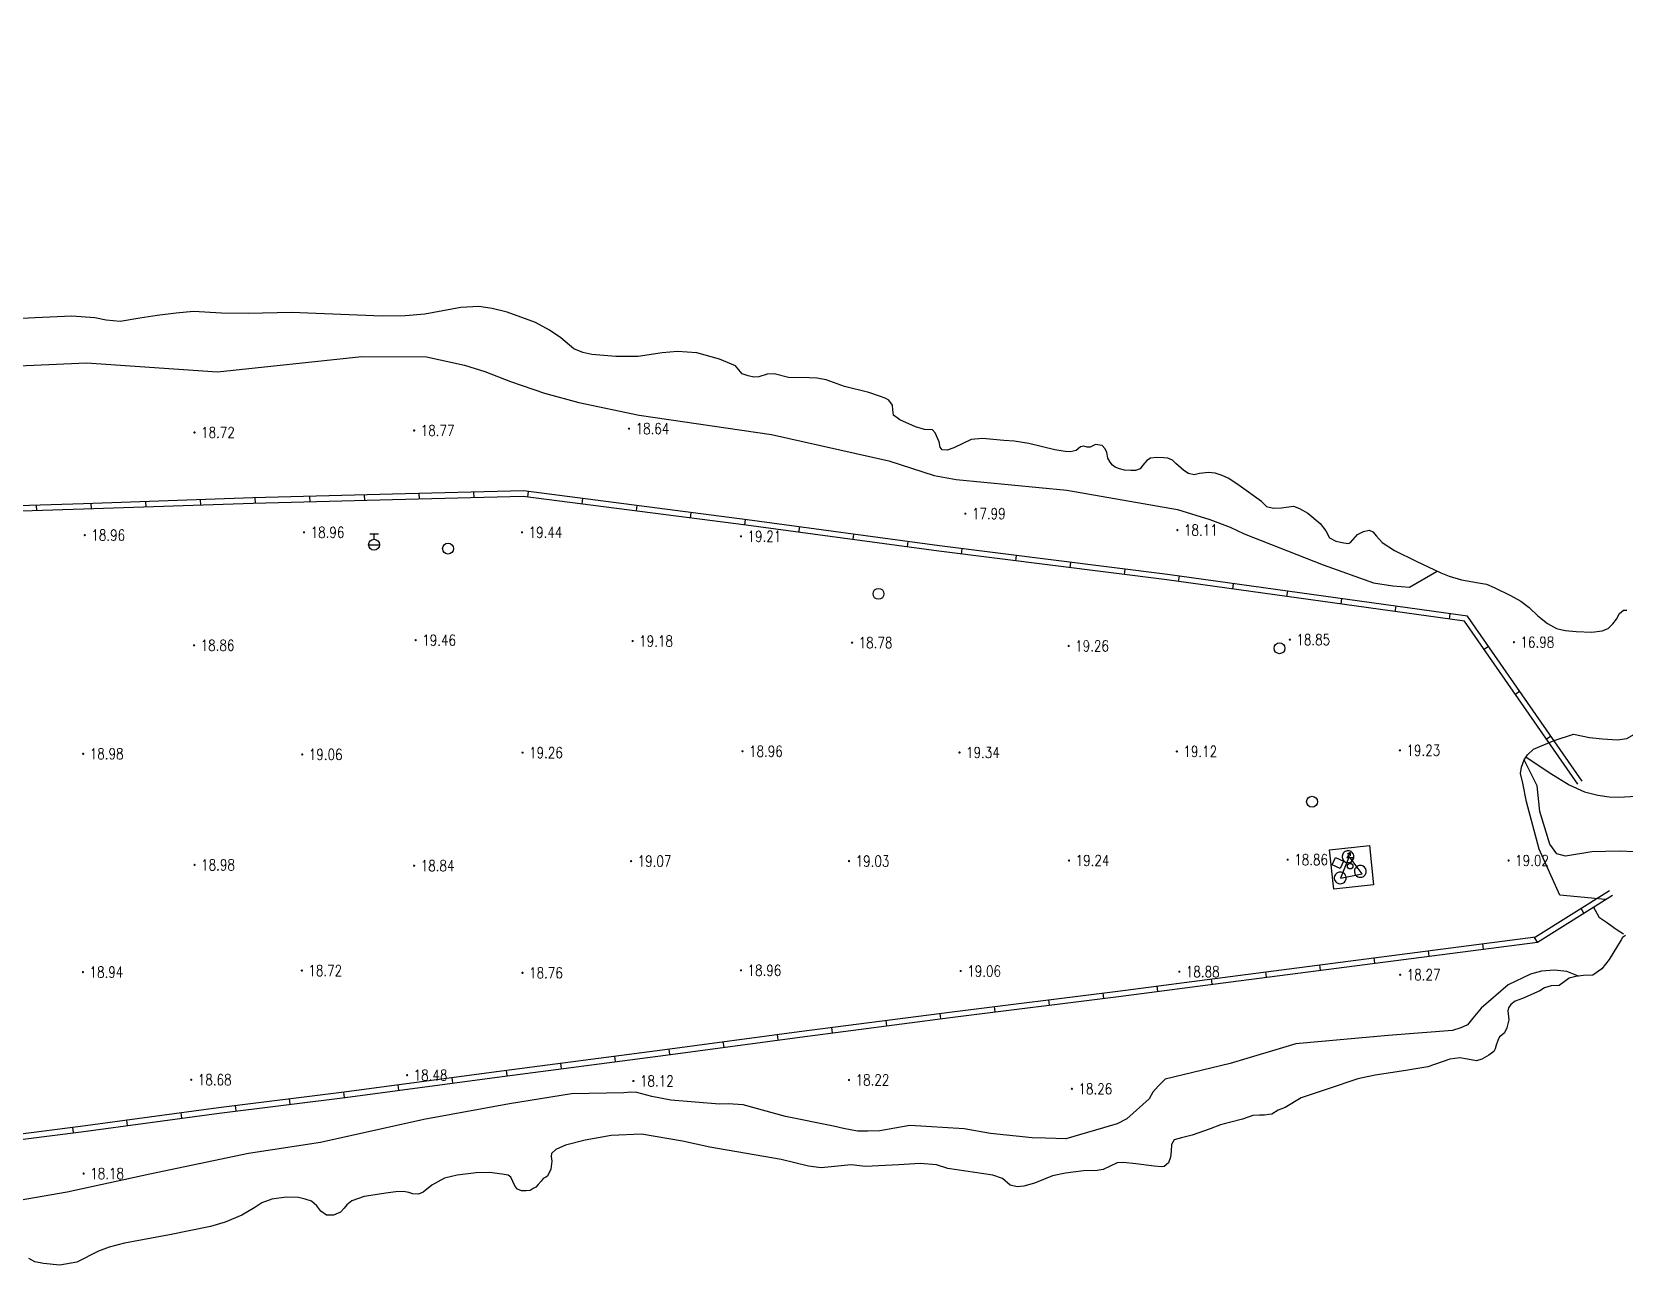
# Model space of a CAD drawing. Extents: x 404846 to 408477, y 3390929 to 3392894.
# Drawn here: x 408026.5 to 408172.1, y 3391666.2 to 3391780.3 of the extents above; entities that cross this region are included whole.
import ezdxf
from ezdxf.enums import TextEntityAlignment as Align

# ---------------------------------------------------------------- set-up
doc = ezdxf.new("R2010")
doc.units = 0
doc.header["$LTSCALE"] = 0.5
doc.layers.get('0').update_dxf_attribs({"linetype": 'CONTINUOUS'})
for name, color, linetype in [('DLDW', 11, 'CONTINUOUS'), ('DMTZ', 3, 'CONTINUOUS'), ('FZTZ', 7, 'CONTINUOUS'), ('GCD', 1, 'CONTINUOUS'), ('GXYZ', 2, 'CONTINUOUS'), ('SXSS', 5, 'CONTINUOUS'), ('ZBTZ', 3, 'CONTINUOUS')]:
    doc.layers.add(name, color=color, linetype=linetype)
doc.styles.add('HZ', font='rs.shx', dxfattribs={"width": 0.8, "bigfont": 'hztxt.shx'})
doc.linetypes.add('1033B', pattern='A,1,[186,AAA.SHX,S=1,R=0,X=0,Y=0],1', length=2)
doc.linetypes.add('10411', pattern='A,2,[150,AAA.SHX,S=1,R=0,X=0,Y=1],2,[151,AAA.SHX,S=1,R=0,X=0,Y=3],1e-11', length=4)
doc.linetypes.add('10422', pattern='A,0.75,[150,AAA.SHX,S=0.5,R=0,X=0,Y=0.5],1.5,[177,AAA.SHX,S=1,R=0,X=0,Y=0.4],0.75', length=3)
doc.linetypes.add('1161', pattern='A,0,[149,AAA.SHX,S=0.15,R=0,X=0,Y=0],-1.6', length=1.6)

# ---------------------------------------------------------------- blocks, each defined once
blk = doc.blocks.new('GC200')
at = {"linetype": 'Continuous', "const_width": 0.2, "flags": 128}
blk.add_lwpolyline([(-0.1, 0, 1), (0.1, 0, 1)], format="xyb", close=True, dxfattribs=at)
blk = doc.blocks.new('gc188')
blk.add_circle((0, 0), 1)
blk = doc.blocks.new('gc133')
for p, q in [((-1, 0), (1, 0)), ((-0.8, 2), (0.8, 2)), ((0, 1), (0, 2))]:
    blk.add_line(p, q)
blk.add_circle((0, 0), 1)
blk = doc.blocks.new('gc132')
at = {"linetype": 'Continuous'}
for points in [[(0, 2.5), (-0.58, 1.5)], [(0.58, 1.5), (-0.58, 1.5)], [(0, 2.5), (-0.52, 2.2)], [(0, 2.5), (0, 1.9)], [(0.58, 1.5), (0, 0.5)]]:
    blk.add_lwpolyline(points, dxfattribs=at)
blk.add_circle((0, 0), 0.5, dxfattribs=at)

msp = doc.modelspace()

# ---------------------------------------------------------------- linework, layer by layer
at = {"layer": 'DLDW', "linetype": 'Continuous', "elevation": 19.5, "flags": 128}
msp.add_lwpolyline([(408146.929, 3391704.888), (408146.15, 3391702.892), (408148.12, 3391703.29), (408146.929, 3391704.888)], close=True, dxfattribs=at)
at = {"layer": 'DMTZ', "linetype": '10411', "flags": 128}
for points, elevation in [([(408031.505, 3391750.014), (408043.464, 3391749.172), (408056.66, 3391750.597), (408062.594, 3391750.57), (408066.06, 3391749.785), (408067.927, 3391749.209), (408070.264, 3391748.297), (408073.385, 3391747.224)], 18.823), ([(407981.017, 3391744.287), (407982.222, 3391745.251), (407982.987, 3391746.161), (407983.69, 3391746.95), (407984.429, 3391747.561), (407985.106, 3391747.907), (407985.687, 3391747.882), (407993.881, 3391745.611), (407995.908, 3391745.11), (407998.165, 3391744.959), (408002.095, 3391745.772), (408003.365, 3391745.922), (408004.136, 3391745.692), (408004.748, 3391745.183), (408005.333, 3391744.304), (408006.735, 3391742.612), (408007.436, 3391742.168), (408008.333, 3391741.968), (408009.325, 3391742.066), (408011.374, 3391743.044), (408012.054, 3391743.268), (408016.237, 3391746.887), (408017.964, 3391748.653), (408019.392, 3391749.278), (408021.128, 3391749.553), (408031.505, 3391750.014)], 18.055), ([(408073.385, 3391747.224), (408076.523, 3391746.392), (408082.019, 3391745.208), (408094.122, 3391743.449), (408104.843, 3391741.061), (408109.012, 3391739.702), (408111.001, 3391739.328), (408121.14, 3391738.378), (408131.23, 3391736.6), (408134.192, 3391735.681), (408136.064, 3391734.982), (408137.348, 3391734.37), (408144.573, 3391731.552), (408149.175, 3391729.902), (408150.929, 3391729.606), (408152.456, 3391729.496), (408154.992, 3391730.972)], 17.495), ([(408167.916, 3391693.929), (408166.827, 3391694.372), (408165.7, 3391694.485), (408164.535, 3391694.403), (408163.513, 3391694.112), (408161.476, 3391693.135), (408159.008, 3391691.007), (408158.255, 3391690.097), (408157.758, 3391689.481), (408157.137, 3391689.214), (408156.378, 3391688.967), (408150.518, 3391688.506), (408142.049, 3391687.742), (408136.067, 3391685.959)], 17.242), ([(408136.067, 3391685.959), (408130.126, 3391684.504), (408129.466, 3391683.89), (408128.991, 3391683.34), (408128.641, 3391682.73), (408126.608, 3391680.88), (408125.732, 3391680.426), (408121.028, 3391679.062), (408119.182, 3391679.111), (408117.958, 3391679.166), (408114.133, 3391679.541), (408111.755, 3391679.963), (408106.773, 3391680.279), (408104.029, 3391679.787), (408102.947, 3391679.752), (408101.993, 3391679.751), (408100.713, 3391680.013), (408099.796, 3391680.214), (408095.418, 3391681.112), (408091.521, 3391682.177), (408090.162, 3391682.248), (408089.369, 3391682.223), (408084.933, 3391682.592), (408083.175, 3391682.925), (408081.806, 3391683.285), (408081.271, 3391683.325), (408080.616, 3391683.282), (408075.853, 3391683.179), (408070.179, 3391682.255), (408062.331, 3391680.814), (408052.898, 3391678.733), (408046.311, 3391677.731), (408037.273, 3391675.823), (408029.719, 3391674.187), (408025.348, 3391673.429)], 18.213)]:
    msp.add_lwpolyline(points, dxfattribs=dict(at, elevation=elevation))
at = {"layer": 'DMTZ', "linetype": '1033B', "flags": 128}
for points, elevation in [([(408163.128, 3391713.969), (408165.369, 3391712.453), (408167.06, 3391711.428), (408168.444, 3391710.799), (408169.676, 3391710.492), (408170.71, 3391710.343), (408171.569, 3391710.312), (408174.288, 3391710.457), (408175.843, 3391710.44), (408176.71, 3391710.441), (408178.21, 3391710.231), (408179.598, 3391709.879), (408181.517, 3391709.586), (408182.92, 3391709.677), (408183.708, 3391709.905), (408185.226, 3391710.41), (408191.36, 3391710.89), (408192.181, 3391710.708), (408192.893, 3391710.463), (408194.878, 3391709.406), (408196.099, 3391709.246), (408197.715, 3391709.066), (408198.863, 3391709.152), (408200.051, 3391709.225), (408201.62, 3391709.057), (408208.858, 3391707.49), (408211.888, 3391706.872), (408213.644, 3391706.836), (408214.663, 3391706.914), (408215.165, 3391707.092), (408215.907, 3391707.472), (408215.958, 3391708.451), (408215.404, 3391709.19), (408214.355, 3391710.559), (408214.025, 3391711.459), (408214.071, 3391712.255), (408214.402, 3391712.792), (408215.205, 3391713.244), (408216.009, 3391713.38), (408216.713, 3391713.319), (408220.021, 3391712.711), (408222.079, 3391712.497), (408223.877, 3391712.312), (408225.635, 3391712.138), (408227.28, 3391711.892), (408228.462, 3391711.922), (408229.412, 3391712.286), (408229.94, 3391712.64), (408230.433, 3391713.19), (408230.73, 3391713.707), (408230.912, 3391714.306), (408231.157, 3391715.116), (408231.351, 3391715.561), (408231.495, 3391715.894), (408231.821, 3391716.027), (408232.445, 3391715.982), (408233.28, 3391715.682), (408234.999, 3391714.651), (408235.802, 3391714.407), (408236.894, 3391714.352), (408238.083, 3391714.917), (408241.394, 3391716.971), (408242.861, 3391717.977), (408243.726, 3391718.681), (408244.19, 3391719.287), (408244.249, 3391720.252), (408244.342, 3391721.022), (408244.556, 3391722.039), (408244.822, 3391722.76), (408245.193, 3391723.195), (408246.282, 3391724.03), (408248.227, 3391724.338), (408253.899, 3391724.463), (408255.776, 3391724.867), (408256.779, 3391725.286), (408259.07, 3391726.12)], 25.566), ([(408232.736, 3391714.024), (408232.078, 3391713.726), (408231.735, 3391713.366), (408231.609, 3391712.797), (408231.684, 3391712.12), (408231.887, 3391711.405), (408232.432, 3391711.052), (408233.199, 3391710.353), (408233.39, 3391710.062), (408233.329, 3391709.708), (408232.855, 3391709.526), (408231.987, 3391709.418), (408224.281, 3391708.754), (408222.453, 3391708.024), (408221.705, 3391707.519), (408220.614, 3391707.392), (408219.695, 3391707.534), (408218.508, 3391707.849), (408217.76, 3391707.801), (408217.335, 3391707.609), (408216.92, 3391706.999), (408216.728, 3391706.366), (408216.388, 3391706.007), (408215.934, 3391705.729), (408210.454, 3391705.959), (408205.117, 3391706.15), (408201.314, 3391706.479), (408197.719, 3391706.285), (408195.127, 3391706.703), (408194.098, 3391706.97), (408193.15, 3391706.747), (408192.346, 3391706.103), (408191.577, 3391705.728), (408190.262, 3391705.565), (408186.012, 3391705.308), (408178.795, 3391705.056), (408171.629, 3391705.348), (408169.129, 3391705.309), (408166.712, 3391704.918), (408165.924, 3391705.11), (408165.3, 3391706.005), (408164.359, 3391708.979), (408164.122, 3391711.322), (408162.954, 3391713.709)], 26.19)]:
    msp.add_lwpolyline(points, dxfattribs=dict(at, elevation=elevation))
at = {"layer": 'FZTZ', "linetype": 'Continuous', "flags": 128}
for points, elevation in [([(408146.839, 3391704.313), (408146.979, 3391704.331), (408147.067, 3391704.363), (408147.149, 3391704.409), (408147.221, 3391704.469), (408147.282, 3391704.541), (408147.347, 3391704.666), (408147.372, 3391704.757), (408147.381, 3391704.85), (408147.373, 3391704.944), (408147.331, 3391705.078), (408147.284, 3391705.16), (408147.224, 3391705.232), (408147.113, 3391705.318), (408147.028, 3391705.358), (408146.937, 3391705.383), (408146.843, 3391705.392), (408146.75, 3391705.384), (408146.659, 3391705.36), (408146.573, 3391705.32), (408146.496, 3391705.267), (408146.401, 3391705.163), (408146.353, 3391705.082), (408146.321, 3391704.994), (408146.304, 3391704.901), (408146.304, 3391704.807), (408146.334, 3391704.67), (408146.373, 3391704.584), (408146.427, 3391704.507), (408146.493, 3391704.44), (408146.612, 3391704.364), (408146.7, 3391704.332), (408146.792, 3391704.315), (408146.839, 3391704.313)], 19.648), ([(408145.7, 3391704.78), (408146.43, 3391704.451), (408146.125, 3391703.774), (408145.395, 3391704.103), (408145.7, 3391704.78)], 21.237), ([(408147.959, 3391702.969), (408148.099, 3391702.987), (408148.187, 3391703.019), (408148.269, 3391703.066), (408148.341, 3391703.126), (408148.402, 3391703.198), (408148.467, 3391703.323), (408148.492, 3391703.413), (408148.5, 3391703.507), (408148.492, 3391703.601), (408148.451, 3391703.735), (408148.404, 3391703.817), (408148.344, 3391703.889), (408148.232, 3391703.975), (408148.147, 3391704.015), (408148.056, 3391704.04), (408147.963, 3391704.048), (408147.869, 3391704.04), (408147.778, 3391704.016), (408147.693, 3391703.977), (408147.616, 3391703.923), (408147.52, 3391703.82), (408147.473, 3391703.739), (408147.44, 3391703.65), (408147.424, 3391703.558), (408147.423, 3391703.464), (408147.453, 3391703.326), (408147.493, 3391703.241), (408147.546, 3391703.164), (408147.613, 3391703.097), (408147.731, 3391703.021), (408147.819, 3391702.988), (408147.912, 3391702.972), (408147.959, 3391702.969)], 19.648), ([(408146.119, 3391702.376), (408146.259, 3391702.394), (408146.347, 3391702.425), (408146.429, 3391702.472), (408146.501, 3391702.532), (408146.562, 3391702.604), (408146.627, 3391702.729), (408146.652, 3391702.82), (408146.661, 3391702.913), (408146.653, 3391703.007), (408146.611, 3391703.141), (408146.564, 3391703.223), (408146.504, 3391703.295), (408146.393, 3391703.381), (408146.308, 3391703.421), (408146.217, 3391703.446), (408146.123, 3391703.455), (408146.029, 3391703.447), (408145.939, 3391703.423), (408145.853, 3391703.383), (408145.776, 3391703.33), (408145.681, 3391703.226), (408145.633, 3391703.145), (408145.601, 3391703.057), (408145.584, 3391702.964), (408145.584, 3391702.87), (408145.614, 3391702.732), (408145.653, 3391702.647), (408145.707, 3391702.57), (408145.773, 3391702.503), (408145.892, 3391702.427), (408145.98, 3391702.395), (408146.072, 3391702.378), (408146.119, 3391702.376)], 19.648)]:
    msp.add_lwpolyline(points, close=True, dxfattribs=dict(at, elevation=elevation))
at = {"layer": 'SXSS', "linetype": 'Continuous'}
for p, q in [((408041.899, 3391737.49), (408041.916, 3391736.991)), ((408046.896, 3391737.662), (408046.909, 3391737.162)), ((408051.894, 3391737.793), (408051.907, 3391737.293)), ((408056.892, 3391737.924), (408056.905, 3391737.424)), ((408061.891, 3391738.053), (408061.903, 3391737.553)), ((408066.889, 3391738.179), (408066.902, 3391737.68)), ((408071.884, 3391738.238), (408071.82, 3391737.742)), ((408076.843, 3391737.597), (408076.778, 3391737.101)), ((408026.907, 3391736.984), (408026.923, 3391736.484)), ((408031.905, 3391737.144), (408031.922, 3391736.644)), ((408036.902, 3391737.317), (408036.919, 3391736.817)), ((408081.801, 3391736.956), (408081.737, 3391736.461)), ((408086.76, 3391736.316), (408086.696, 3391735.82)), ((408091.719, 3391735.675), (408091.655, 3391735.179)), ((408096.674, 3391735.006), (408096.607, 3391734.51)), ((408101.629, 3391734.336), (408101.562, 3391733.841)), ((408106.584, 3391733.666), (408106.517, 3391733.171)), ((408111.541, 3391733.016), (408111.479, 3391732.52)), ((408116.502, 3391732.394), (408116.44, 3391731.898)), ((408121.463, 3391731.771), (408121.401, 3391731.275)), ((408126.425, 3391731.149), (408126.362, 3391730.653)), ((408131.384, 3391730.513), (408131.315, 3391730.017)), ((408136.336, 3391729.824), (408136.267, 3391729.328)), ((408141.288, 3391729.135), (408141.22, 3391728.639)), ((408146.241, 3391728.446), (408146.172, 3391727.95)), ((408151.193, 3391727.757), (408151.124, 3391727.261)), ((408156.145, 3391727.068), (408156.076, 3391726.573)), ((408159.686, 3391724.078), (408159.276, 3391723.793)), ((408162.543, 3391719.975), (408162.133, 3391719.69)), ((408165.401, 3391715.872), (408164.99, 3391715.586)), ((408168.403, 3391699.704), (408168.137, 3391700.128)), ((408159.21, 3391696.399), (408159.146, 3391696.895)), ((408164.166, 3391697.05), (408163.9, 3391697.473)), ((408149.293, 3391695.115), (408149.229, 3391695.611)), ((408154.251, 3391695.757), (408154.187, 3391696.253)), ((408134.417, 3391693.189), (408134.353, 3391693.685)), ((408139.376, 3391693.832), (408139.311, 3391694.328)), ((408144.334, 3391694.474), (408144.27, 3391694.969)), ((408124.5, 3391691.905), (408124.438, 3391692.401)), ((408129.459, 3391692.544), (408129.394, 3391693.04)), ((408114.578, 3391690.66), (408114.515, 3391691.156)), ((408119.539, 3391691.283), (408119.476, 3391691.779)), ((408104.659, 3391689.391), (408104.594, 3391689.887)), ((408109.617, 3391690.033), (408109.553, 3391690.529)), ((408089.787, 3391687.434), (408089.72, 3391687.93)), ((408094.742, 3391688.098), (408094.676, 3391688.594)), ((408099.7, 3391688.749), (408099.636, 3391689.245)), ((408079.873, 3391686.122), (408079.809, 3391686.618)), ((408084.831, 3391686.77), (408084.765, 3391687.266)), ((408069.957, 3391684.829), (408069.892, 3391685.325)), ((408074.915, 3391685.476), (408074.85, 3391685.972)), ((408060.045, 3391683.508), (408059.979, 3391684.004)), ((408065.001, 3391684.17), (408064.935, 3391684.666)), ((408045.166, 3391681.61), (408045.104, 3391682.106)), ((408050.127, 3391682.228), (408050.065, 3391682.724)), ((408055.089, 3391682.847), (408055.027, 3391683.343)), ((408035.254, 3391680.286), (408035.187, 3391680.781)), ((408040.209, 3391680.956), (408040.142, 3391681.451)), ((408030.298, 3391679.622), (408030.235, 3391680.118))]:
    msp.add_line(p, q, dxfattribs=at)
at = {"layer": 'SXSS', "linetype": '10422', "flags": 128}
for points, elevation in [([(408167.848, 3391711.483), (408157.476, 3391726.378), (408130.272, 3391730.162), (408109.43, 3391732.777), (408091.82, 3391735.157), (408071.419, 3391737.794), (408059.48, 3391737.491), (408046.723, 3391737.157), (408031.232, 3391736.62), (408012.414, 3391736.025), (407989.08, 3391735.534), (407976.129, 3391735.177), (407961.858, 3391734.698), (407950.285, 3391734.295), (407935.828, 3391733.927), (407921.958, 3391733.47), (407904.519, 3391732.956), (407896.532, 3391732.751), (407883.695, 3391732.3), (407882.224, 3391732.279), (407881.045, 3391732.336), (407879.735, 3391732.54), (407878.82, 3391732.805), (407877.691, 3391733.198), (407874.913, 3391734.561), (407869.848, 3391736.967), (407861.22, 3391741.161), (407858.263, 3391742.638), (407857.031, 3391743.085), (407855.218, 3391743.384), (407853.823, 3391743.483), (407852.539, 3391743.322), (407851.336, 3391743.111), (407850.427, 3391742.807), (407847.129, 3391741.408), (407839.309, 3391737.985), (407831.439, 3391734.598), (407824.4, 3391731.534), (407821.958, 3391730.499), (407820.827, 3391730.159), (407819.422, 3391729.825), (407818.017, 3391729.735), (407817.038, 3391729.782), (407815.253, 3391730.102), (407813.891, 3391730.483), (407812.39, 3391731.121), (407802.305, 3391736.031), (407782.338, 3391745.715), (407762.961, 3391755.147), (407751.481, 3391760.623), (407739.004, 3391766.69), (407723.224, 3391774.352), (407710.911, 3391780.266)], 22.711), ([(407926.088, 3391666.728), (407939.204, 3391668.521), (407950.184, 3391669.942), (407958.909, 3391671.044), (407967.535, 3391672.161), (407976.948, 3391673.352), (407981.451, 3391673.93), (407994.147, 3391675.605), (408003.799, 3391676.836), (408013.817, 3391678.036), (408030.936, 3391680.207), (408043.57, 3391681.915), (408055.068, 3391683.348), (408068.991, 3391685.208), (408084.375, 3391687.214), (408096.663, 3391688.86), (408110.63, 3391690.668), (408125.788, 3391692.571), (408136.061, 3391693.907), (408163.974, 3391697.52), (408170.753, 3391701.766)], 20.28)]:
    msp.add_lwpolyline(points, dxfattribs=dict(at, elevation=elevation))
at = {"layer": 'SXSS', "linetype": 'Continuous', "flags": 128}
for points, elevation in [([(408090.837, 3391749.717), (408089.373, 3391750.354), (408087.312, 3391750.929), (408085.542, 3391751.05), (408084.126, 3391750.916), (408081.927, 3391750.592), (408079.897, 3391750.578), (408077.711, 3391750.757), (408076.864, 3391750.961), (408076.064, 3391751.274), (408074.867, 3391752.302), (408073.82, 3391752.999), (408072.549, 3391753.681), (408069.955, 3391754.64), (408068.594, 3391754.972), (408067.368, 3391755.163), (408065.722, 3391755.063), (408062.443, 3391754.463), (408060.632, 3391754.296), (408058.521, 3391754.264), (408050.244, 3391754.595)], 15.767), ([(408050.244, 3391754.595), (408046.286, 3391754.51), (408043.837, 3391754.552), (408041.268, 3391754.689), (408039.703, 3391754.554), (408037.964, 3391754.327), (408036.369, 3391754.092), (408034.567, 3391753.776), (408033.302, 3391753.911), (408032.244, 3391754.127), (408030.162, 3391754.268), (408026.805, 3391754.132), (408023.069, 3391753.935)], 15.767), ([(408138.932, 3391737.336), (408136.897, 3391738.789), (408135.948, 3391739.435), (408135.336, 3391739.72), (408134.699, 3391739.93), (408134.089, 3391739.966), (408133.254, 3391739.888), (408132.755, 3391739.762), (408132.256, 3391739.886), (408131.825, 3391740.153), (408131.087, 3391740.812), (408130.774, 3391741.123), (408130.349, 3391741.284), (408130.006, 3391741.315), (408129.351, 3391741.344), (408128.79, 3391741.28), (408128.435, 3391741.086), (408128.063, 3391740.648), (408127.833, 3391740.329), (408127.41, 3391740.178), (408126.967, 3391740.158), (408126.398, 3391740.2), (408125.954, 3391740.305), (408125.548, 3391740.46), (408125.316, 3391740.64), (408125.077, 3391740.927), (408124.882, 3391741.283), (408124.799, 3391741.851), (408124.591, 3391742.169), (408124.346, 3391742.437), (408123.759, 3391742.548), (408123.26, 3391742.297), (408122.985, 3391742.284), (408122.666, 3391742.389), (408122.378, 3391742.338), (408121.974, 3391741.993), (408121.43, 3391741.86), (408120.961, 3391741.89), (408120.037, 3391742.052), (408117.667, 3391742.645), (408116.321, 3391742.86), (408115.357, 3391742.908), (408113.413, 3391743.076), (408112.389, 3391743.012), (408110.795, 3391742.237), (408110.189, 3391742.03), (408109.738, 3391742.053), (408109.549, 3391742.304), (408109.453, 3391742.773), (408109.098, 3391743.599), (408108.839, 3391743.893), (408108.118, 3391743.923), (408107.296, 3391744.152), (408105.851, 3391744.786), (408105.293, 3391745.237), (408105.225, 3391745.698), (408105.179, 3391746.151), (408104.862, 3391746.596), (408104.532, 3391746.778), (408104.004, 3391746.953), (408103.015, 3391747.279), (408100.809, 3391747.837), (408099.137, 3391748.462), (408098.257, 3391748.607), (408097.561, 3391748.642), (408095.664, 3391748.659), (408094.366, 3391749.015), (408093.714, 3391748.962), (408092.953, 3391748.726), (408092.499, 3391748.681), (408091.978, 3391748.804), (408091.435, 3391749.008), (408090.837, 3391749.717)], 16.025), ([(408138.932, 3391737.336), (408139.396, 3391736.882), (408140.02, 3391736.716), (408140.755, 3391736.758), (408141.859, 3391736.904), (408142.397, 3391736.692), (408143.16, 3391736.268), (408144.293, 3391735.321), (408144.808, 3391734.636), (408145.146, 3391734.004), (408145.73, 3391733.706), (408146.449, 3391733.535), (408146.894, 3391733.496), (408147.057, 3391733.582), (408147.717, 3391734.305), (408148.263, 3391734.596), (408148.777, 3391734.705), (408149.095, 3391734.56), (408149.433, 3391734.168), (408149.952, 3391733.578), (408151.08, 3391732.85), (408153.073, 3391731.883), (408155.324, 3391730.814), (408156.068, 3391730.492), (408157.207, 3391730.172), (408158.772, 3391729.887), (408159.511, 3391729.783), (408160.189, 3391729.48), (408161.695, 3391728.734), (408162.641, 3391728.206), (408163.385, 3391727.643), (408164.185, 3391726.871), (408165.085, 3391726.164), (408165.898, 3391725.713), (408166.693, 3391725.536), (408167.689, 3391725.433), (408169.133, 3391725.383), (408170.066, 3391725.504), (408170.613, 3391725.722), (408171.052, 3391726.142), (408171.375, 3391726.572), (408171.652, 3391727.089), (408172.03, 3391727.383), (408172.334, 3391727.391)], 16.451), ([(408172.205, 3391697.66), (408171.927, 3391697.456), (408171.816, 3391697.249), (408170.723, 3391695.466), (408170.033, 3391694.618), (408169.206, 3391694.028), (408168.355, 3391693.997), (408167.675, 3391693.891), (408167.053, 3391693.743), (408166.155, 3391693.078), (408165.399, 3391693.043), (408164.793, 3391692.866), (408164.378, 3391692.607), (408162.79, 3391691.887), (408162.119, 3391691.657), (408161.735, 3391691.341), (408161.496, 3391691.029), (408161.445, 3391690.753), (408161.526, 3391689.939), (408161.367, 3391689.209), (408161.128, 3391688.751), (408160.903, 3391688.552), (408160.67, 3391688.396), (408160.524, 3391688.049), (408160.379, 3391687.639), (408160.295, 3391687.294), (408160.158, 3391687.047), (408159.706, 3391686.71), (408159.061, 3391686.343), (408158.577, 3391686.185), (408157.755, 3391686.331), (408157.053, 3391686.461), (408156.15, 3391686.342), (408154.14, 3391685.632), (408152.107, 3391685.319), (408149.306, 3391684.892), (408147.73, 3391684.561), (408145.014, 3391683.63), (408142.557, 3391682.807), (408141.075, 3391681.935), (408140.463, 3391681.687), (408139.88, 3391681.327), (408139.6, 3391681.288), (408139.214, 3391681.24), (408138.752, 3391681.215), (408138.146, 3391681.192), (408137.2, 3391680.859), (408135.189, 3391680.354), (408134.23, 3391679.984)], 16.451), ([(408079.467, 3391679.374), (408077.081, 3391678.935), (408075.3, 3391678.479), (408074.421, 3391678.083), (408074.008, 3391677.733), (408073.966, 3391677.458), (408074.037, 3391677.005), (408073.946, 3391676.275), (408073.631, 3391675.647), (408073.497, 3391675.543), (408073.257, 3391675.429), (408073.065, 3391675.199), (408072.783, 3391674.873), (408072.591, 3391674.642), (408072.346, 3391674.51), (408072.051, 3391674.351), (408071.686, 3391674.296), (408071.256, 3391674.301), (408070.889, 3391674.451), (408070.695, 3391674.694), (408070.481, 3391675.148), (408070.3, 3391675.571), (408070.058, 3391675.725), (408069.513, 3391675.826), (408068.343, 3391675.969), (408067.126, 3391675.944), (408065.391, 3391675.737), (408064.23, 3391675.46), (408063.63, 3391675.136), (408063.08, 3391674.821), (408062.271, 3391674.199), (408061.849, 3391673.99), (408061.332, 3391674.024), (408060.965, 3391674.158), (408060.49, 3391674.251), (408059.786, 3391674.222), (408059.084, 3391674.119), (408056.869, 3391673.785), (408055.751, 3391673.388), (408055.312, 3391673.04), (408055.053, 3391672.734), (408054.723, 3391672.353), (408054.064, 3391672.071), (408053.424, 3391672.094), (408052.933, 3391672.456), (408052.548, 3391672.93), (408052.055, 3391673.365), (408051.49, 3391673.557), (408050.883, 3391673.69), (408049.765, 3391673.719), (408048.441, 3391673.532), (408047.529, 3391673.206), (408046.897, 3391672.772), (408045.686, 3391672.096), (408044.18, 3391671.451), (408042.842, 3391671.06), (408039.095, 3391670.298), (408034.967, 3391669.512), (408033.575, 3391669.144), (408032.604, 3391668.784), (408030.619, 3391667.794), (408029.059, 3391667.505), (408027.562, 3391667.664), (408026.784, 3391667.825), (408026.229, 3391668.134)], 16.24), ([(408134.23, 3391679.984), (408132.597, 3391679.403), (408131.617, 3391679.15), (408130.942, 3391678.971), (408130.693, 3391678.545), (408130.674, 3391677.934), (408130.6, 3391677.378), (408130.428, 3391676.853), (408130.036, 3391676.545), (408129.75, 3391676.497), (408129.098, 3391676.561), (408127.428, 3391676.778), (408126.301, 3391676.901), (408125.714, 3391676.865), (408124.462, 3391676.257), (408123.896, 3391676.16), (408122.639, 3391676.124), (408121.018, 3391675.934), (408119.802, 3391675.669), (408118.166, 3391675.003), (408117.195, 3391674.749), (408116.573, 3391674.686), (408115.96, 3391674.813), (408115.258, 3391675.441), (408114.372, 3391675.729), (408110.248, 3391676.345), (408109.196, 3391676.688), (408107.708, 3391676.808), (408105.773, 3391676.675), (408102.709, 3391676.545), (408101.406, 3391676.679), (408098.659, 3391676.409), (408097.494, 3391676.558), (408095.008, 3391677.16), (408088.492, 3391678.296), (408085.978, 3391678.859), (408082.244, 3391679.491), (408079.467, 3391679.374)], 16.174)]:
    msp.add_lwpolyline(points, dxfattribs=dict(at, elevation=elevation))
at = {"layer": 'SXSS', "color": 7, "linetype": 'Continuous', "flags": 128}
for points, elevation in [([(408168.258, 3391711.769), (408157.761, 3391726.843), (408130.338, 3391730.658), (408109.495, 3391733.273), (408091.886, 3391735.653), (408071.445, 3391738.295), (408059.467, 3391737.991), (408046.708, 3391737.657), (408031.215, 3391737.12), (408012.401, 3391736.525)], 22.711), ([(407926.156, 3391666.233), (407939.27, 3391668.025), (407950.247, 3391669.446), (407958.972, 3391670.548), (407967.598, 3391671.665), (407977.011, 3391672.856), (407981.516, 3391673.434), (407994.211, 3391675.109), (408003.86, 3391676.34), (408013.878, 3391677.54), (408031.001, 3391679.711), (408043.634, 3391681.419), (408055.132, 3391682.852), (408069.056, 3391684.712), (408084.441, 3391686.718), (408096.728, 3391688.364), (408110.693, 3391690.172), (408125.851, 3391692.075), (408136.125, 3391693.411), (408164.147, 3391697.038), (408171.018, 3391701.342)], 20.28)]:
    msp.add_lwpolyline(points, dxfattribs=dict(at, elevation=elevation))
at = {"layer": 'ZBTZ', "linetype": '1161', "flags": 128}
for points, elevation in [([(408165.681, 3391715.469), (408167.449, 3391716.055), (408168.907, 3391715.756), (408170.107, 3391715.63), (408171.487, 3391715.544), (408172.313, 3391715.675), (408173.024, 3391716.055), (408173.634, 3391716.418), (408174.48, 3391716.924), (408175.25, 3391717.574), (408175.753, 3391718.309)], 18.258), ([(408170.387, 3391700.946), (408166.195, 3391701.332), (408164.308, 3391705.544), (408163.167, 3391709.863), (408162.811, 3391711.588), (408162.599, 3391712.461), (408162.706, 3391713.047), (408162.954, 3391713.709), (408163.258, 3391714.164), (408163.799, 3391714.69), (408165.681, 3391715.469)], 19.008), ([(408172.026, 3391697.777), (408171.357, 3391698.213), (408170.469, 3391698.841), (408169.813, 3391699.279), (408169.289, 3391700.259)], 17.361)]:
    msp.add_lwpolyline(points, dxfattribs=dict(at, elevation=elevation))
at = {"layer": 'ZBTZ', "linetype": '1161', "elevation": 19.088, "flags": 128}
msp.add_lwpolyline([(408145.526, 3391701.889), (408145.149, 3391705.497), (408148.797, 3391705.878), (408149.173, 3391702.27), (408145.526, 3391701.889)], close=True, dxfattribs=at)

# ---------------------------------------------------------------- block references
at = {"layer": 'DLDW', "linetype": 'Continuous', "xscale": 0.5, "yscale": 0.5}
msp.add_blockref('gc132', (408147.032, 3391703.99), dxfattribs=at)
at = {"layer": 'GCD', "linetype": 'Continuous'}
ref = msp.add_blockref('GC200', (408041.373, 3391743.639, 18.72), dxfattribs=dict(at, xscale=0.5, yscale=0.5, zscale=0.5))
ref.add_attrib('height', '18.72', dxfattribs={"linetype": 'Continuous', "height": 1, "style": 'HZ', "width": 0.8}).set_placement((408041.973, 3391743.639, 18.72), align=Align.MIDDLE_LEFT)
ref = msp.add_blockref('GC200', (408061.456, 3391743.818, 18.768), dxfattribs=dict(at, xscale=0.5, yscale=0.5, zscale=0.5))
ref.add_attrib('height', '18.77', dxfattribs={"linetype": 'Continuous', "height": 1, "style": 'HZ', "width": 0.8}).set_placement((408062.056, 3391743.818, 18.768), align=Align.MIDDLE_LEFT)
ref = msp.add_blockref('GC200', (408081.098, 3391743.993, 18.64), dxfattribs=dict(at, xscale=0.5, yscale=0.5, zscale=0.5))
ref.add_attrib('height', '18.64', dxfattribs={"linetype": 'Continuous', "height": 1, "style": 'HZ', "width": 0.8}).set_placement((408081.698, 3391743.993, 18.64), align=Align.MIDDLE_LEFT)
ref = msp.add_blockref('GC200', (408111.845, 3391736.219, 17.994), dxfattribs=dict(at, xscale=0.5, yscale=0.5, zscale=0.5))
ref.add_attrib('height', '17.99', dxfattribs={"linetype": 'Continuous', "height": 1, "style": 'HZ', "width": 0.8}).set_placement((408112.445, 3391736.219, 17.994), align=Align.MIDDLE_LEFT)
ref = msp.add_blockref('GC200', (408031.338, 3391734.256, 18.96), dxfattribs=dict(at, xscale=0.5, yscale=0.5, zscale=0.5))
ref.add_attrib('height', '18.96', dxfattribs={"linetype": 'Continuous', "height": 1, "style": 'HZ', "width": 0.8}).set_placement((408031.938, 3391734.256, 18.96), align=Align.MIDDLE_LEFT)
ref = msp.add_blockref('GC200', (408051.384, 3391734.507, 18.96), dxfattribs=dict(at, xscale=0.5, yscale=0.5, zscale=0.5))
ref.add_attrib('height', '18.96', dxfattribs={"linetype": 'Continuous', "height": 1, "style": 'HZ', "width": 0.8}).set_placement((408051.984, 3391734.507, 18.96), align=Align.MIDDLE_LEFT)
ref = msp.add_blockref('GC200', (408071.317, 3391734.506, 19.44), dxfattribs=dict(at, xscale=0.5, yscale=0.5, zscale=0.5))
ref.add_attrib('height', '19.44', dxfattribs={"linetype": 'Continuous', "height": 1, "style": 'HZ', "width": 0.8}).set_placement((408071.917, 3391734.506, 19.44), align=Align.MIDDLE_LEFT)
ref = msp.add_blockref('GC200', (408091.332, 3391734.145, 19.211), dxfattribs=dict(at, xscale=0.5, yscale=0.5, zscale=0.5))
ref.add_attrib('height', '19.21', dxfattribs={"linetype": 'Continuous', "height": 1, "style": 'HZ', "width": 0.8}).set_placement((408091.932, 3391734.145, 19.211), align=Align.MIDDLE_LEFT)
ref = msp.add_blockref('GC200', (408131.236, 3391734.714, 18.114), dxfattribs=dict(at, xscale=0.5, yscale=0.5, zscale=0.5))
ref.add_attrib('height', '18.11', dxfattribs={"linetype": 'Continuous', "height": 1, "style": 'HZ', "width": 0.8}).set_placement((408131.836, 3391734.714, 18.114), align=Align.MIDDLE_LEFT)
ref = msp.add_blockref('GC200', (408041.333, 3391724.182, 18.86), dxfattribs=dict(at, xscale=0.5, yscale=0.5, zscale=0.5))
ref.add_attrib('height', '18.86', dxfattribs={"linetype": 'Continuous', "height": 1, "style": 'HZ', "width": 0.8}).set_placement((408041.933, 3391724.182, 18.86), align=Align.MIDDLE_LEFT)
ref = msp.add_blockref('GC200', (408061.593, 3391724.651, 19.463), dxfattribs=dict(at, xscale=0.5, yscale=0.5, zscale=0.5))
ref.add_attrib('height', '19.46', dxfattribs={"linetype": 'Continuous', "height": 1, "style": 'HZ', "width": 0.8}).set_placement((408062.193, 3391724.651, 19.463), align=Align.MIDDLE_LEFT)
ref = msp.add_blockref('GC200', (408081.427, 3391724.567, 19.18), dxfattribs=dict(at, xscale=0.5, yscale=0.5, zscale=0.5))
ref.add_attrib('height', '19.18', dxfattribs={"linetype": 'Continuous', "height": 1, "style": 'HZ', "width": 0.8}).set_placement((408082.027, 3391724.567, 19.18), align=Align.MIDDLE_LEFT)
ref = msp.add_blockref('GC200', (408101.493, 3391724.426, 18.777), dxfattribs=dict(at, xscale=0.5, yscale=0.5, zscale=0.5))
ref.add_attrib('height', '18.78', dxfattribs={"linetype": 'Continuous', "height": 1, "style": 'HZ', "width": 0.8}).set_placement((408102.093, 3391724.426, 18.777), align=Align.MIDDLE_LEFT)
ref = msp.add_blockref('GC200', (408121.292, 3391724.126, 19.26), dxfattribs=dict(at, xscale=0.5, yscale=0.5, zscale=0.5))
ref.add_attrib('height', '19.26', dxfattribs={"linetype": 'Continuous', "height": 1, "style": 'HZ', "width": 0.8}).set_placement((408121.892, 3391724.126, 19.26), align=Align.MIDDLE_LEFT)
ref = msp.add_blockref('GC200', (408141.516, 3391724.699, 18.848), dxfattribs=dict(at, xscale=0.5, yscale=0.5, zscale=0.5))
ref.add_attrib('height', '18.85', dxfattribs={"linetype": 'Continuous', "height": 1, "style": 'HZ', "width": 0.8}).set_placement((408142.116, 3391724.699, 18.848), align=Align.MIDDLE_LEFT)
ref = msp.add_blockref('GC200', (408162.005, 3391724.467, 16.98), dxfattribs=dict(at, xscale=0.5, yscale=0.5, zscale=0.5))
ref.add_attrib('height', '16.98', dxfattribs={"linetype": 'Continuous', "height": 1, "style": 'HZ', "width": 0.8}).set_placement((408162.605, 3391724.467, 16.98), align=Align.MIDDLE_LEFT)
ref = msp.add_blockref('GC200', (408031.194, 3391714.261, 18.984), dxfattribs=dict(at, xscale=0.5, yscale=0.5, zscale=0.5))
ref.add_attrib('height', '18.98', dxfattribs={"linetype": 'Continuous', "height": 1, "style": 'HZ', "width": 0.8}).set_placement((408031.794, 3391714.261, 18.984), align=Align.MIDDLE_LEFT)
ref = msp.add_blockref('GC200', (408051.22, 3391714.203, 19.06), dxfattribs=dict(at, xscale=0.5, yscale=0.5, zscale=0.5))
ref.add_attrib('height', '19.06', dxfattribs={"linetype": 'Continuous', "height": 1, "style": 'HZ', "width": 0.8}).set_placement((408051.82, 3391714.203, 19.06), align=Align.MIDDLE_LEFT)
ref = msp.add_blockref('GC200', (408071.362, 3391714.371, 19.257), dxfattribs=dict(at, xscale=0.5, yscale=0.5, zscale=0.5))
ref.add_attrib('height', '19.26', dxfattribs={"linetype": 'Continuous', "height": 1, "style": 'HZ', "width": 0.8}).set_placement((408071.962, 3391714.371, 19.257), align=Align.MIDDLE_LEFT)
ref = msp.add_blockref('GC200', (408091.471, 3391714.495, 18.96), dxfattribs=dict(at, xscale=0.5, yscale=0.5, zscale=0.5))
ref.add_attrib('height', '18.96', dxfattribs={"linetype": 'Continuous', "height": 1, "style": 'HZ', "width": 0.8}).set_placement((408092.071, 3391714.495, 18.96), align=Align.MIDDLE_LEFT)
ref = msp.add_blockref('GC200', (408111.314, 3391714.382, 19.34), dxfattribs=dict(at, xscale=0.5, yscale=0.5, zscale=0.5))
ref.add_attrib('height', '19.34', dxfattribs={"linetype": 'Continuous', "height": 1, "style": 'HZ', "width": 0.8}).set_placement((408111.914, 3391714.382, 19.34), align=Align.MIDDLE_LEFT)
ref = msp.add_blockref('GC200', (408131.185, 3391714.477, 19.117), dxfattribs=dict(at, xscale=0.5, yscale=0.5, zscale=0.5))
ref.add_attrib('height', '19.12', dxfattribs={"linetype": 'Continuous', "height": 1, "style": 'HZ', "width": 0.8}).set_placement((408131.785, 3391714.477, 19.117), align=Align.MIDDLE_LEFT)
ref = msp.add_blockref('GC200', (408151.579, 3391714.576, 19.232), dxfattribs=dict(at, xscale=0.5, yscale=0.5, zscale=0.5))
ref.add_attrib('height', '19.23', dxfattribs={"linetype": 'Continuous', "height": 1, "style": 'HZ', "width": 0.8}).set_placement((408152.179, 3391714.576, 19.232), align=Align.MIDDLE_LEFT)
ref = msp.add_blockref('GC200', (408041.379, 3391704.107, 18.98), dxfattribs=dict(at, xscale=0.5, yscale=0.5, zscale=0.5))
ref.add_attrib('height', '18.98', dxfattribs={"linetype": 'Continuous', "height": 1, "style": 'HZ', "width": 0.8}).set_placement((408041.979, 3391704.107, 18.98), align=Align.MIDDLE_LEFT)
ref = msp.add_blockref('GC200', (408061.452, 3391704.033, 18.84), dxfattribs=dict(at, xscale=0.5, yscale=0.5, zscale=0.5))
ref.add_attrib('height', '18.84', dxfattribs={"linetype": 'Continuous', "height": 1, "style": 'HZ', "width": 0.8}).set_placement((408062.052, 3391704.033, 18.84), align=Align.MIDDLE_LEFT)
ref = msp.add_blockref('GC200', (408081.287, 3391704.45, 19.074), dxfattribs=dict(at, xscale=0.5, yscale=0.5, zscale=0.5))
ref.add_attrib('height', '19.07', dxfattribs={"linetype": 'Continuous', "height": 1, "style": 'HZ', "width": 0.8}).set_placement((408081.887, 3391704.45, 19.074), align=Align.MIDDLE_LEFT)
ref = msp.add_blockref('GC200', (408101.214, 3391704.452, 19.029), dxfattribs=dict(at, xscale=0.5, yscale=0.5, zscale=0.5))
ref.add_attrib('height', '19.03', dxfattribs={"linetype": 'Continuous', "height": 1, "style": 'HZ', "width": 0.8}).set_placement((408101.814, 3391704.452, 19.029), align=Align.MIDDLE_LEFT)
ref = msp.add_blockref('GC200', (408121.331, 3391704.507, 19.24), dxfattribs=dict(at, xscale=0.5, yscale=0.5, zscale=0.5))
ref.add_attrib('height', '19.24', dxfattribs={"linetype": 'Continuous', "height": 1, "style": 'HZ', "width": 0.8}).set_placement((408121.931, 3391704.507, 19.24), align=Align.MIDDLE_LEFT)
ref = msp.add_blockref('GC200', (408141.317, 3391704.583, 18.864), dxfattribs=dict(at, xscale=0.5, yscale=0.5, zscale=0.5))
ref.add_attrib('height', '18.86', dxfattribs={"linetype": 'Continuous', "height": 1, "style": 'HZ', "width": 0.8}).set_placement((408141.917, 3391704.583, 18.864), align=Align.MIDDLE_LEFT)
ref = msp.add_blockref('GC200', (408161.518, 3391704.507, 19.02), dxfattribs=dict(at, xscale=0.5, yscale=0.5, zscale=0.5))
ref.add_attrib('height', '19.02', dxfattribs={"linetype": 'Continuous', "height": 1, "style": 'HZ', "width": 0.8}).set_placement((408162.118, 3391704.507, 19.02), align=Align.MIDDLE_LEFT)
ref = msp.add_blockref('GC200', (408031.172, 3391694.303, 18.94), dxfattribs=dict(at, xscale=0.5, yscale=0.5, zscale=0.5))
ref.add_attrib('height', '18.94', dxfattribs={"linetype": 'Continuous', "height": 1, "style": 'HZ', "width": 0.8}).set_placement((408031.772, 3391694.303, 18.94), align=Align.MIDDLE_LEFT)
ref = msp.add_blockref('GC200', (408051.185, 3391694.447, 18.72), dxfattribs=dict(at, xscale=0.5, yscale=0.5, zscale=0.5))
ref.add_attrib('height', '18.72', dxfattribs={"linetype": 'Continuous', "height": 1, "style": 'HZ', "width": 0.8}).set_placement((408051.785, 3391694.447, 18.72), align=Align.MIDDLE_LEFT)
ref = msp.add_blockref('GC200', (408071.361, 3391694.235, 18.76), dxfattribs=dict(at, xscale=0.5, yscale=0.5, zscale=0.5))
ref.add_attrib('height', '18.76', dxfattribs={"linetype": 'Continuous', "height": 1, "style": 'HZ', "width": 0.8}).set_placement((408071.961, 3391694.235, 18.76), align=Align.MIDDLE_LEFT)
ref = msp.add_blockref('GC200', (408091.334, 3391694.471, 18.96), dxfattribs=dict(at, xscale=0.5, yscale=0.5, zscale=0.5))
ref.add_attrib('height', '18.96', dxfattribs={"linetype": 'Continuous', "height": 1, "style": 'HZ', "width": 0.8}).set_placement((408091.934, 3391694.471, 18.96), align=Align.MIDDLE_LEFT)
ref = msp.add_blockref('GC200', (408111.422, 3391694.398, 19.056), dxfattribs=dict(at, xscale=0.5, yscale=0.5, zscale=0.5))
ref.add_attrib('height', '19.06', dxfattribs={"linetype": 'Continuous', "height": 1, "style": 'HZ', "width": 0.8}).set_placement((408112.022, 3391694.398, 19.056), align=Align.MIDDLE_LEFT)
ref = msp.add_blockref('GC200', (408131.406, 3391694.342, 18.88), dxfattribs=dict(at, xscale=0.5, yscale=0.5, zscale=0.5))
ref.add_attrib('height', '18.88', dxfattribs={"linetype": 'Continuous', "height": 1, "style": 'HZ', "width": 0.8}).set_placement((408132.006, 3391694.342, 18.88), align=Align.MIDDLE_LEFT)
ref = msp.add_blockref('GC200', (408151.602, 3391694.06, 18.273), dxfattribs=dict(at, xscale=0.5, yscale=0.5, zscale=0.5))
ref.add_attrib('height', '18.27', dxfattribs={"linetype": 'Continuous', "height": 1, "style": 'HZ', "width": 0.8}).set_placement((408152.202, 3391694.06, 18.273), align=Align.MIDDLE_LEFT)
ref = msp.add_blockref('GC200', (408041.072, 3391684.461, 18.68), dxfattribs=dict(at, xscale=0.5, yscale=0.5, zscale=0.5))
ref.add_attrib('height', '18.68', dxfattribs={"linetype": 'Continuous', "height": 1, "style": 'HZ', "width": 0.8}).set_placement((408041.672, 3391684.461, 18.68), align=Align.MIDDLE_LEFT)
ref = msp.add_blockref('GC200', (408060.807, 3391684.884, 18.48), dxfattribs=dict(at, xscale=0.5, yscale=0.5, zscale=0.5))
ref.add_attrib('height', '18.48', dxfattribs={"linetype": 'Continuous', "height": 1, "style": 'HZ', "width": 0.8}).set_placement((408061.407, 3391684.884, 18.48), align=Align.MIDDLE_LEFT)
ref = msp.add_blockref('GC200', (408101.214, 3391684.446, 18.22), dxfattribs=dict(at, xscale=0.5, yscale=0.5, zscale=0.5))
ref.add_attrib('height', '18.22', dxfattribs={"linetype": 'Continuous', "height": 1, "style": 'HZ', "width": 0.8}).set_placement((408101.814, 3391684.446, 18.22), align=Align.MIDDLE_LEFT)
ref = msp.add_blockref('GC200', (408081.501, 3391684.345, 18.12), dxfattribs=dict(at, xscale=0.5, yscale=0.5, zscale=0.5))
ref.add_attrib('height', '18.12', dxfattribs={"linetype": 'Continuous', "height": 1, "style": 'HZ', "width": 0.8}).set_placement((408082.101, 3391684.345, 18.12), align=Align.MIDDLE_LEFT)
ref = msp.add_blockref('GC200', (408121.592, 3391683.634, 18.26), dxfattribs=dict(at, xscale=0.5, yscale=0.5, zscale=0.5))
ref.add_attrib('height', '18.26', dxfattribs={"linetype": 'Continuous', "height": 1, "style": 'HZ', "width": 0.8}).set_placement((408122.192, 3391683.634, 18.26), align=Align.MIDDLE_LEFT)
ref = msp.add_blockref('GC200', (408031.236, 3391675.889, 18.183), dxfattribs=dict(at, xscale=0.5, yscale=0.5, zscale=0.5))
ref.add_attrib('height', '18.18', dxfattribs={"linetype": 'Continuous', "height": 1, "style": 'HZ', "width": 0.8}).set_placement((408031.836, 3391675.889, 18.183), align=Align.MIDDLE_LEFT)
at = {"layer": 'GXYZ', "linetype": 'Continuous', "xscale": 0.5, "yscale": 0.5}
for name, p in [('gc133', (408057.786, 3391733.371, 19.4)), ('gc188', (408064.559, 3391733.025, 18.847)), ('gc188', (408103.905, 3391728.885, 18.326)), ('gc188', (408140.573, 3391723.911, 19.063)), ('gc188', (408143.55, 3391709.876, 19.158))]:
    msp.add_blockref(name, p, dxfattribs=at)

doc.saveas('drawing.dxf')
